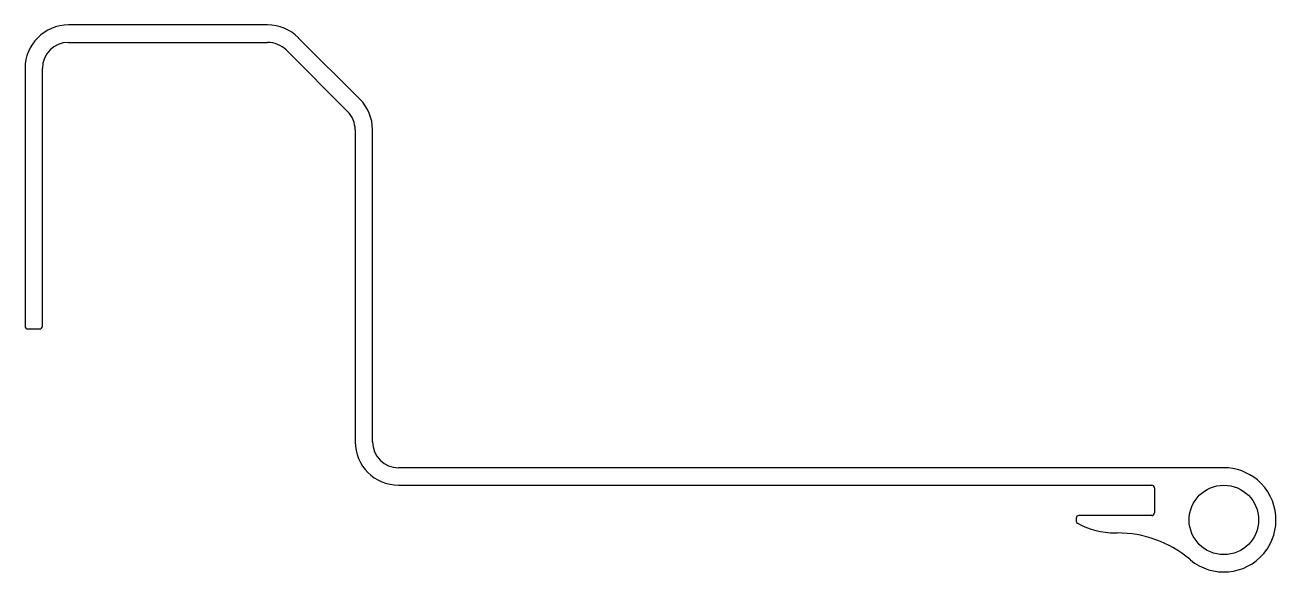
# Model space of a CAD drawing. Extents: x 767 to 911, y 639 to 702.
import ezdxf

# ---------------------------------------------------------------- set-up
doc = ezdxf.new("R2010")
doc.units = 0
doc.layers.get('0').update_dxf_attribs({"linetype": 'CONTINUOUS'})

msp = doc.modelspace()

# ---------------------------------------------------------------- linework, layer by layer
at = {"color": 7}
for p, q in [((794.63, 702.14), (771.7, 702.14)), ((771.7, 700.14), (794.63, 700.14)), ((805.23, 693.6), (798.16, 700.67)), ((796.75, 699.26), (803.82, 692.19)), ((766.7, 697.14), (766.7, 667.44)), ((768.7, 667.44), (768.7, 697.14)), ((804.7, 690.07), (804.7, 654.14)), ((806.7, 654.14), (806.7, 690.07)), ((767, 667.14), (768.4, 667.14)), ((904.7, 651.14), (809.7, 651.14)), ((809.7, 649.14), (896.4, 649.14)), ((896.7, 648.84), (896.7, 645.94)), ((887.7, 645.34), (887.7, 645.01)), ((896.4, 645.64), (888, 645.64)), ((892.19, 643.64), (892.42, 643.64)), ((900.78, 640.6), (900.84, 640.54))]:
    msp.add_line(p, q, dxfattribs=at)
msp.add_circle((904.7, 645.14), 4)
for centre, radius, start, end in [((771.7, 697.14), 5, 90, 180), ((794.63, 697.14), 5, 45, 90), ((771.7, 697.14), 3, 90, 180), ((794.63, 697.14), 3, 45, 90), ((801.7, 690.07), 5, 0, 45), ((801.7, 690.07), 3, 0, 45), ((767, 667.44), 0.3, 180, 270), ((768.4, 667.44), 0.3, 270, 0), ((809.7, 654.14), 5, 180, 270), ((809.7, 654.14), 3, 180, 270), ((904.7, 645.14), 6, 50, 90), ((904.7, 645.14), 6, 230, 50), ((896.4, 648.84), 0.3, 0, 90), ((888, 645.34), 0.3, 90, 180), ((896.4, 645.94), 0.3, 270, 0), ((888, 645.01), 0.3, 180, 241.2095), ((892.19, 652.64), 9, 241.2095, 270), ((892.42, 630.64), 13, 50, 90)]:
    msp.add_arc(centre, radius, start, end, dxfattribs=at)

doc.saveas('drawing.dxf')
